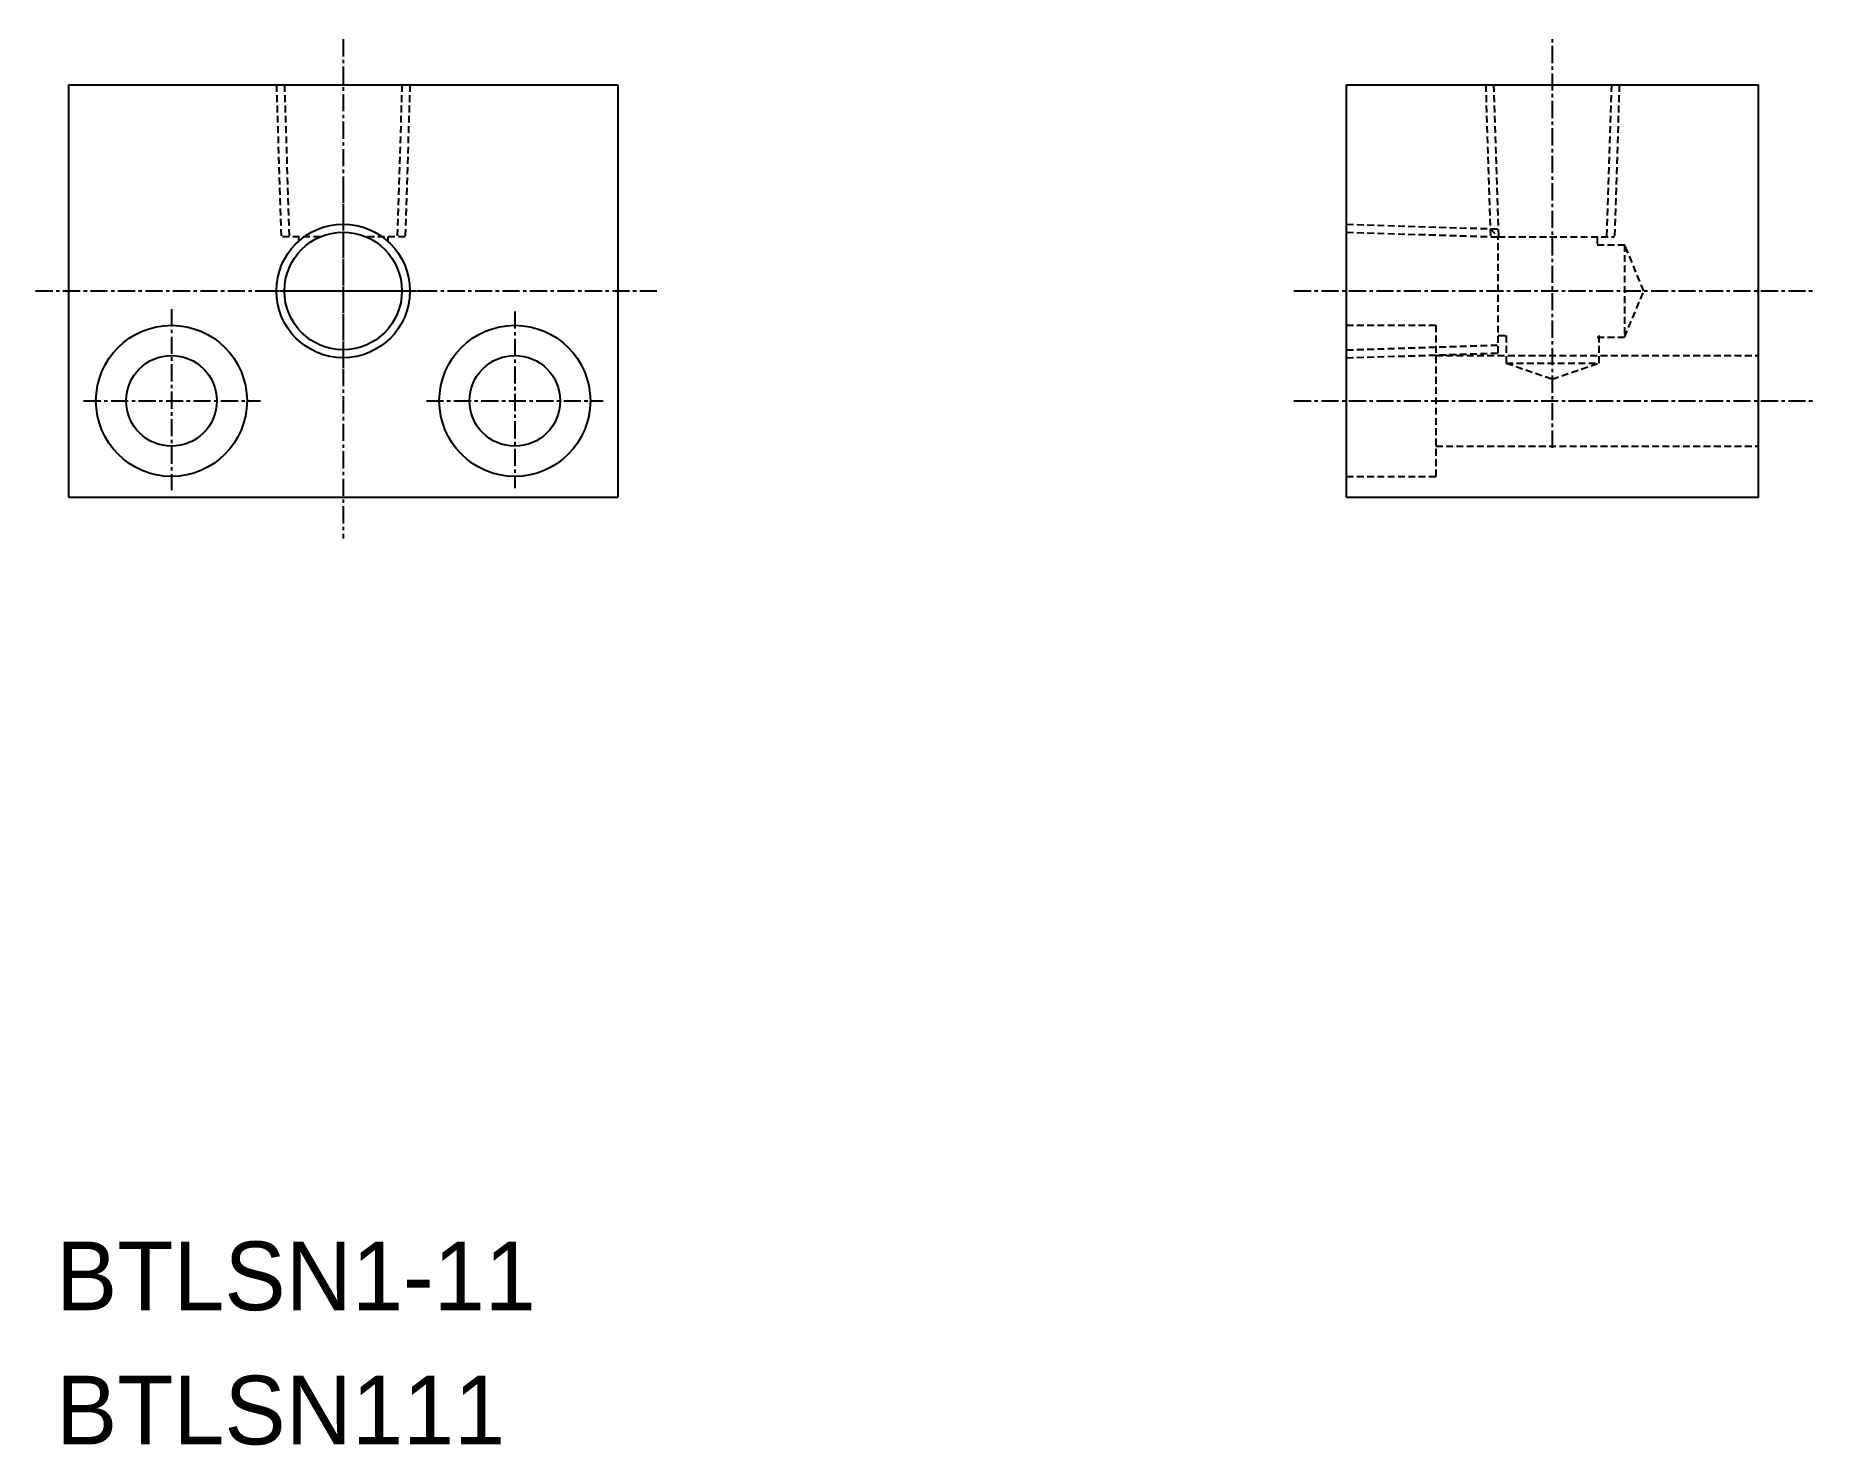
# Model space of a CAD drawing. Extents: x 1059 to 1188, y 3420 to 3523.
import ezdxf

# ---------------------------------------------------------------- set-up
doc = ezdxf.new("R2010")
doc.units = 0
doc.linetypes.add('CENTER', pattern=[2, 1.25, -0.25, 0.25, -0.25])
doc.linetypes.add('DASHED', pattern=[0.75, 0.5, -0.25])
doc.layers.get('0').update_dxf_attribs({"linetype": 'CONTINUOUS'})
doc.layers.add('CENTER', color=1, linetype='CENTER')

msp = doc.modelspace()

# ---------------------------------------------------------------- linework, layer by layer
at = {"color": 7, "linetype": 'CONTINUOUS'}
for p, q in [((1061.43, 3519.27), (1101.43, 3519.27)), ((1061.43, 3519.27), (1061.43, 3489.27)), ((1101.43, 3519.27), (1101.43, 3489.27)), ((1154.49, 3519.27), (1184.49, 3519.27)), ((1154.49, 3489.27), (1154.49, 3519.27)), ((1184.49, 3489.27), (1184.49, 3519.27)), ((1061.43, 3489.27), (1101.43, 3489.27)), ((1154.49, 3489.27), (1184.49, 3489.27))]:
    msp.add_line(p, q, dxfattribs=at)
for p, q in [((1071.43, 3519.27), (1071.43, 3519.27)), ((1081.43, 3519.27), (1081.43, 3519.27))]:
    msp.add_line(p, q)
at = {"color": 3, "linetype": 'DASHED'}
for p, q in [((1076.57, 3519.27), (1076.91, 3508.21)), ((1077.15, 3519.27), (1077.5, 3508.21)), ((1085.71, 3519.27), (1085.37, 3508.21)), ((1086.29, 3519.27), (1085.95, 3508.21)), ((1164.62, 3519.27), (1164.97, 3508.21)), ((1165.2, 3519.27), (1165.55, 3508.21)), ((1173.77, 3519.27), (1173.42, 3508.21)), ((1174.35, 3519.27), (1174, 3508.21)), ((1079.76, 3508.21), (1076.91, 3508.21)), ((1078.18, 3508.21), (1078.18, 3507.89)), ((1085.95, 3508.21), (1083.1, 3508.21)), ((1084.68, 3508.21), (1084.68, 3507.89)), ((1154.49, 3509.13), (1165.54, 3508.78)), ((1154.49, 3508.55), (1165.54, 3508.2)), ((1164.94, 3508.81), (1165.54, 3508.21)), ((1165.54, 3508.21), (1174.01, 3508.21)), ((1165.54, 3499.74), (1165.54, 3508.21)), ((1172.74, 3508.21), (1172.74, 3507.63)), ((1172.74, 3507.63), (1174.74, 3507.63)), ((1176.14, 3504.26), (1174.74, 3507.63)), ((1174.74, 3507.63), (1174.74, 3500.91)), ((1174.74, 3500.91), (1176.14, 3504.26)), ((1154.49, 3501.77), (1160.99, 3501.77)), ((1160.99, 3501.77), (1160.99, 3490.77)), ((1165.54, 3501.02), (1166.12, 3501.02)), ((1166.12, 3501.02), (1166.12, 3499.02)), ((1172.74, 3500.91), (1174.74, 3500.91)), ((1172.85, 3501.02), (1172.85, 3499.02)), ((1154.49, 3499.98), (1165.54, 3500.33)), ((1154.49, 3499.4), (1165.54, 3499.75)), ((1160.99, 3499.57), (1184.49, 3499.57)), ((1166.12, 3499.02), (1169.45, 3497.86)), ((1166.12, 3499.02), (1172.85, 3499.02)), ((1169.45, 3497.86), (1172.85, 3499.02)), ((1160.99, 3492.97), (1184.49, 3492.97)), ((1154.49, 3490.77), (1160.99, 3490.77))]:
    msp.add_line(p, q, dxfattribs=at)
at = {"color": 3, "linetype": 'CONTINUOUS'}
msp.add_circle((1081.43, 3504.27), 4.86, dxfattribs=at)
at = {"color": 7, "linetype": 'CONTINUOUS'}
for centre, radius in [((1081.43, 3504.27), 4.28), ((1068.93, 3496.27), 5.5), ((1093.93, 3496.27), 5.5), ((1068.93, 3496.27), 3.3), ((1093.93, 3496.27), 3.3)]:
    msp.add_circle(centre, radius, dxfattribs=at)
at = {"layer": 'CENTER', "color": 1, "linetype": 'CENTER'}
for p, q in [((1081.43, 3522.6), (1081.43, 3486.25)), ((1169.49, 3492.86), (1169.49, 3522.86)), ((1081.43, 3511.92), (1081.43, 3497.95)), ((1059.03, 3504.27), (1104.48, 3504.27)), ((1075.31, 3504.27), (1088.01, 3504.27)), ((1150.66, 3504.27), (1188.49, 3504.27)), ((1068.93, 3502.94), (1068.93, 3489.76)), ((1093.93, 3502.78), (1093.93, 3489.92)), ((1062.53, 3496.27), (1075.4, 3496.27)), ((1087.49, 3496.27), (1100.36, 3496.27)), ((1150.66, 3496.27), (1188.49, 3496.27))]:
    msp.add_line(p, q, dxfattribs=at)

# ---------------------------------------------------------------- texts
at = {"color": 7, "linetype": 'CONTINUOUS'}
for s, p in [('BTLSN1-11', (1060.52, 3430.07)), ('BTLSN111', (1060.52, 3420.3))]:
    msp.add_text(s, height=5, dxfattribs=at).set_placement(p)

doc.saveas('drawing.dxf')
